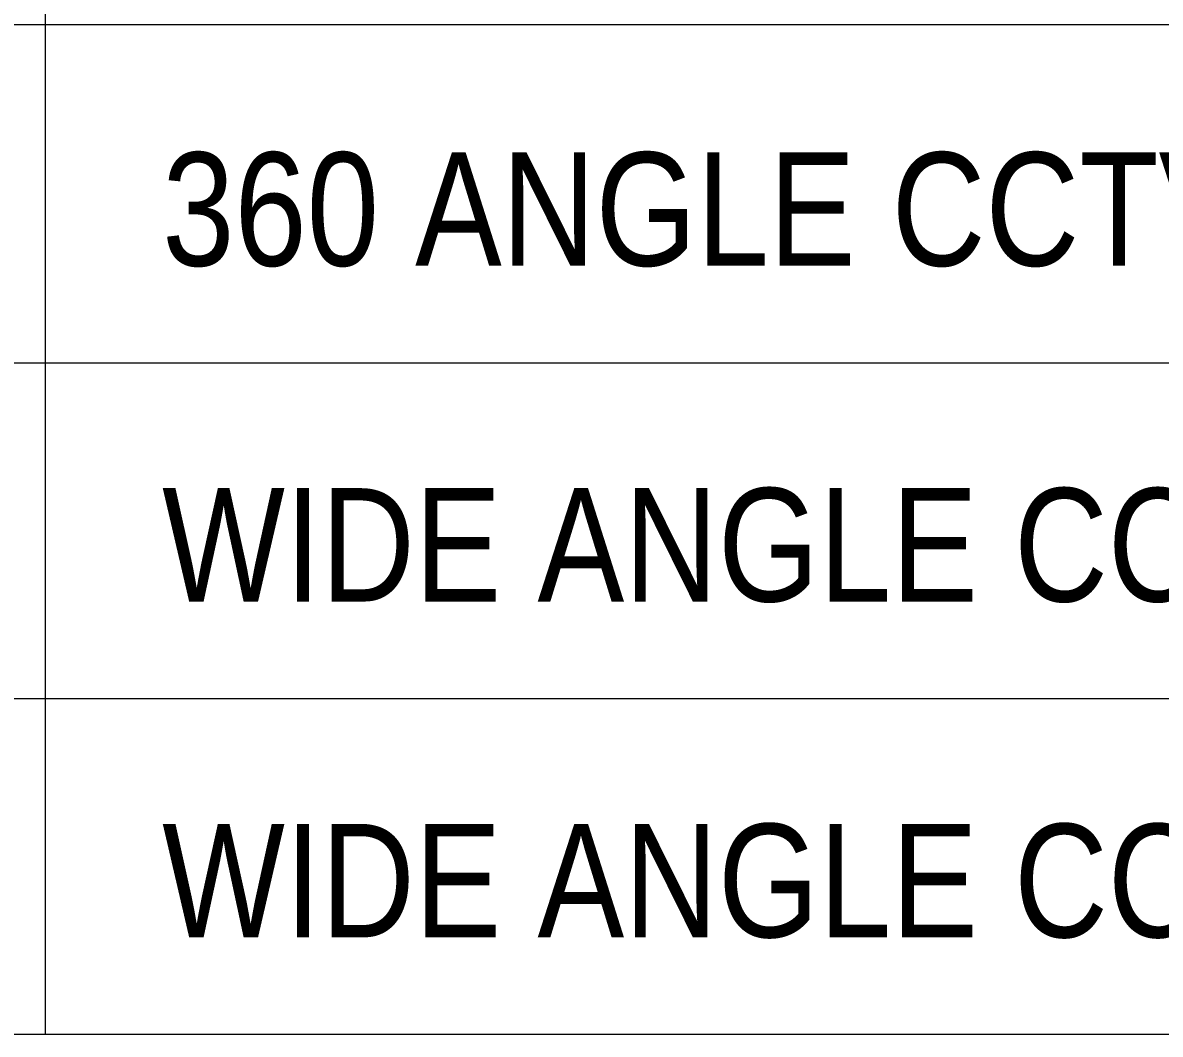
# Model space of a CAD drawing. Header units: inches. Extents: x 0.9 to 36.3, y 0.7 to 23.3.
# Drawn here: x 18.322 to 19.124, y 15.832 to 16.545 of the extents above; entities that cross this region are included whole.
import ezdxf

# ---------------------------------------------------------------- set-up
doc = ezdxf.new("R2010")
doc.units = ezdxf.units.IN
doc.layers.add('Legends', color=250, linetype='Continuous')
doc.styles.add('PDF Arial Narrow', font='ARIALN.TTF')

msp = doc.modelspace()

# ---------------------------------------------------------------- linework, layer by layer
at = {"layer": 'Legends', "lineweight": 20}
msp.add_line((18.33815, 17.01875), (18.33815, 15.83213), dxfattribs=at)
for points in [[(17.55151, 16.54377), (22.46798, 16.54377)], [(17.55151, 16.30544), (22.46798, 16.30544)], [(17.55151, 16.06878), (22.46798, 16.06878)], [(17.55151, 15.83213), (22.46798, 15.83213)]]:
    msp.add_lwpolyline(points, dxfattribs=at)

# ---------------------------------------------------------------- texts
at = {"layer": 'Legends', "char_height": 0.0799094, "attachment_point": 4, "style": 'PDF Arial Narrow'}
for s, insert in [('360 ANGLE CCTV CAMERA CEILING MOUNTED ', (18.42068, 16.41319)), ('WIDE ANGLE CCTV CAMERA ON EMERGENCY POWER', (18.42068, 16.17654)), ('WIDE ANGLE CCTV CAMERA', (18.42068, 15.93988))]:
    msp.add_mtext(s, dxfattribs=dict(at, insert=insert))

doc.saveas('drawing.dxf')
